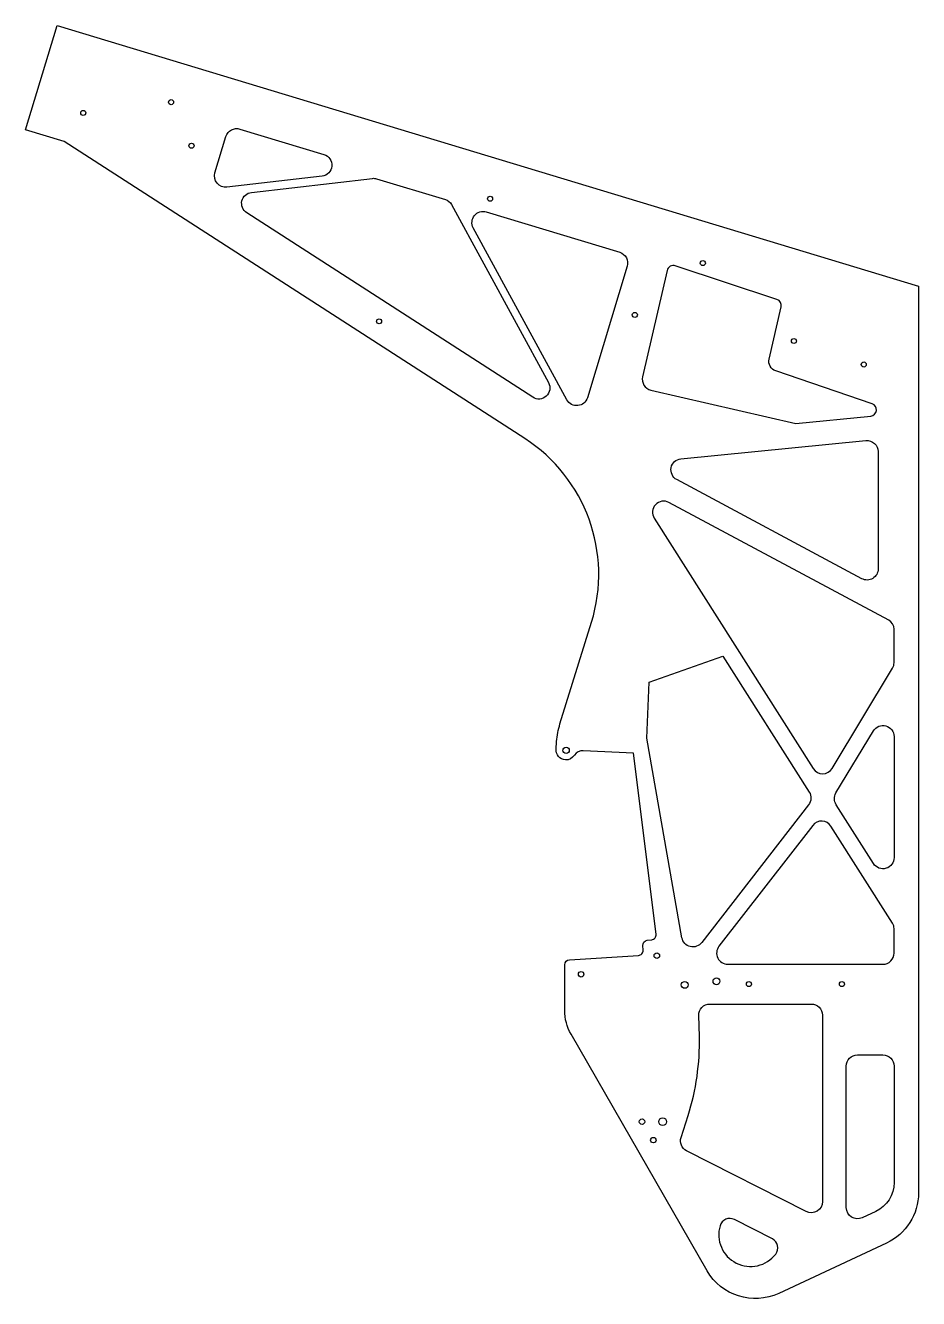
# Model space of a CAD drawing. Header units: inches. Extents: x -16.7 to 5.4, y -15 to 16.5.
import ezdxf

# ---------------------------------------------------------------- set-up
doc = ezdxf.new("R2010")
doc.units = ezdxf.units.IN
doc.layers.get('0').update_dxf_attribs({"linetype": 'CONTINUOUS'})

msp = doc.modelspace()

# ---------------------------------------------------------------- linework, layer by layer
for points in [[(-3.15, -8.494, -0.131173), (-3.307, -7.905), (-3.307, -6.774, -0.396357), (-3.19, -6.65), (-1.484, -6.545, 0.414214), (-1.367, -6.412), (-1.374, -6.303, -0.396093), (-1.265, -6.171), (-1.155, -6.157, 0.414214), (-1.046, -6.018), (-1.602, -1.542), (-2.847, -1.479, 0.26668), (-3.069, -1.592, -0.26638), (-3.29, -1.705, -0.414505), (-3.521, -1.436), (-3.507, -1.25, -0.056216), (-3.424, -0.816), (-2.644, 1.701, 0.336454), (-4.295, 6.246), (-15.694, 13.603), (-16.651, 13.893), (-15.87, 16.473), (5.448, 10.021), (5.448, -12.419, -0.291473), (4.654, -13.666), (1.988, -14.909, -0.389422), (0.215, -14.348)], [(-11.666, 12.47, -0.53975), (-11.962, 12.824), (-11.689, 13.725, -0.414214), (-11.345, 13.909), (-9.265, 13.28, -0.813898), (-9.313, 12.742)], [(-11.176, 11.837, -0.703909), (-11.058, 12.342), (-8.062, 12.688, -0.102598), (-7.961, 12.679), (-6.257, 12.164, -0.197054), (-6.11, 12.044), (-3.708, 7.633, -0.777147), (-4.099, 7.27)], [(-2.746, 7.258, -0.665595), (-3.251, 7.206), (-5.569, 11.462, -0.670768), (-5.247, 11.858), (-1.944, 10.858, -0.414214), (-1.76, 10.515)], [(1.751, 8.217), (2.049, 9.507, 0.387211), (1.945, 9.692), (-0.57, 10.525, 0.441742), (-0.773, 10.411), (-1.381, 7.779, 0.414214), (-1.174, 7.449), (2.409, 6.621), (4.266, 6.804, 0.806443), (4.301, 7.11), (1.914, 7.924, -0.384687)], [(-0.533, 5.231, -0.741355), (-0.43, 5.748), (4.146, 6.199, -0.443282), (4.449, 5.925), (4.449, 3.023, -0.566731), (4.043, 2.78)], [(4.711, 1.753), (-0.729, 4.666, 0.771328), (-1.092, 4.275), (2.843, -1.922, 0.557418), (3.311, -1.916), (4.807, 0.568, 0.136298), (4.843, 0.697), (4.843, 1.533, 0.276543)], [(2.744, -2.501, -0.316334), (2.729, -2.817), (0.083, -6.227, -0.650491), (-0.406, -6.106), (-1.279, -1.167), (-1.214, 0.219), (0.609, 0.862)], [(4.843, -4.124, -0.750754), (4.334, -4.272), (3.409, -2.814, -0.284177), (3.405, -2.524), (4.331, -0.986, -0.760102), (4.843, -1.128)], [(4.804, -5.745), (3.282, -3.348, 0.519371), (2.831, -3.327), (0.51, -6.319, 0.623693), (0.728, -6.763), (4.567, -6.763, 0.414214), (4.843, -6.488), (4.843, -5.879, 0.142365)], [(3.071, -12.638, -0.559535), (2.671, -12.883), (-0.292, -11.38, -0.368124), (-0.429, -11.05), (-0.256, -10.507, 0.08422), (0.024, -8.552), (0.01, -8.03, -0.421916), (0.285, -7.748), (2.795, -7.748, -0.414214), (3.071, -8.023)], [(4.843, -12.168, -0.291473), (4.388, -12.882), (4.053, -13.038, -0.548619), (3.661, -12.788), (3.661, -9.283, -0.414214), (3.937, -9.007), (4.567, -9.007, -0.414214), (4.843, -9.283)], [(1.831, -13.561), (0.89, -13.083, 0.469759), (0.536, -13.236, 0.829496), (1.916, -13.936, 0.469759)]]:
    msp.add_lwpolyline(points, format="xyb", close=True)
for centre, radius in [((-13.049, 14.575), 0.0625), ((-15.22, 14.307), 0.0625), ((-12.542, 13.497), 0.0625), ((-5.153, 12.185), 0.0625), ((0.111, 10.592), 0.0625), ((-7.901, 9.15), 0.0625), ((-1.572, 9.308), 0.0625), ((2.364, 8.663), 0.0625), ((4.092, 8.082), 0.0625), ((-3.272, -1.467), 0.0787), ((-1.027, -6.55), 0.068), ((-2.901, -7.011), 0.068), ((-0.339, -7.273), 0.0848), ((0.447, -7.184), 0.0848), ((1.25, -7.255), 0.0625), ((3.553, -7.255), 0.0625), ((-1.394, -10.66), 0.068), ((-0.883, -10.66), 0.0968), ((-1.114, -11.116), 0.068)]:
    msp.add_circle(centre, radius)

doc.saveas('drawing.dxf')
